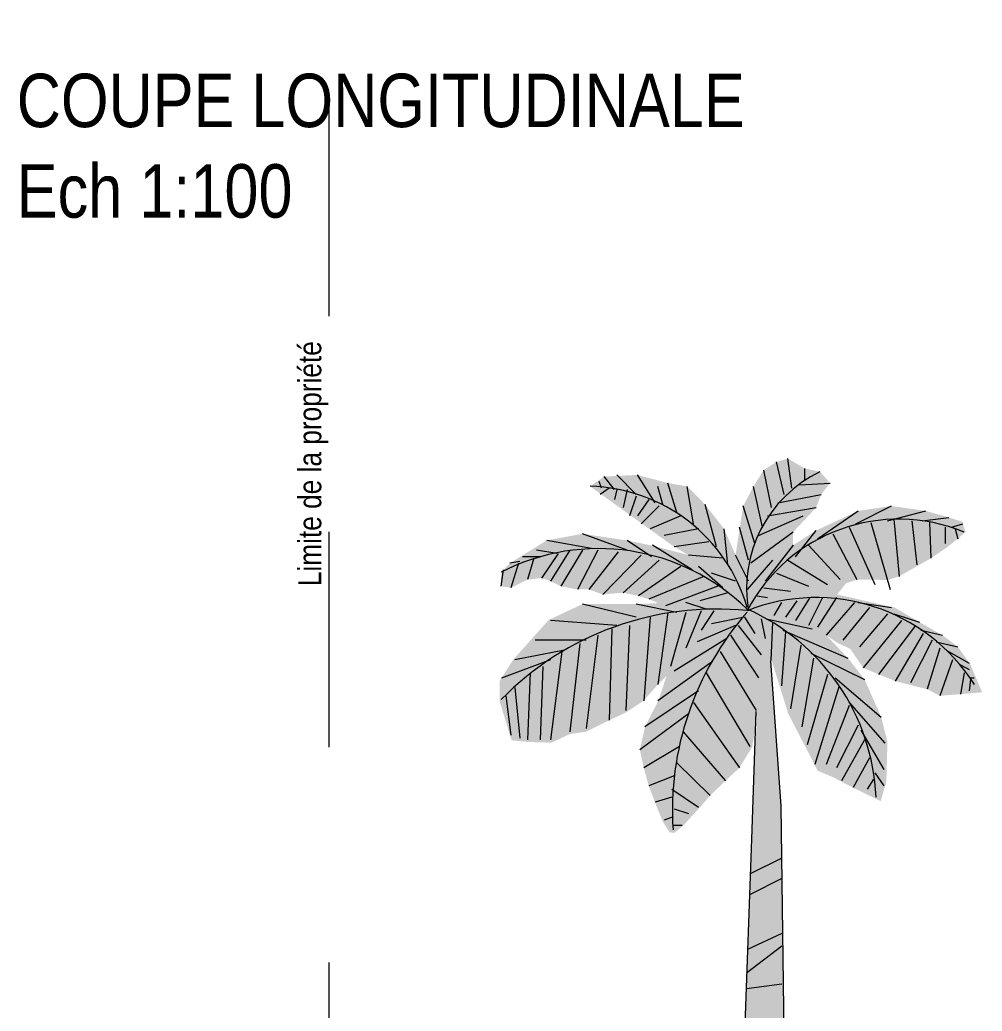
# Model space of a CAD drawing. Header units: centimetres. Extents: x -4381 to 5639, y -3920 to 4826.
# Drawn here: x 1.04 to 13.64, y 33.07 to 46.06 of the extents above; entities that cross this region are included whole.
import ezdxf
from ezdxf.xclip import XClip

# ---------------------------------------------------------------- set-up
doc = ezdxf.new("R2010")
doc.units = ezdxf.units.CM
doc.header["$MEASUREMENT"] = 0
doc.header["$XCLIPFRAME"] = 0
doc.linetypes.add('Dashed', pattern=[0.564444, 0.282222, -0.282222])
for name, color, linetype, lineweight in [('00- Texts and Fills_Pen_No__20', 1, 'Continuous', 5), ('0_Pen_No__20', 1, 'Continuous', 5), ('0_Pen_No__7', 7, 'Continuous', 5)]:
    doc.layers.add(name, color=color, linetype=linetype, lineweight=lineweight)
for name, color, linetype, lineweight, true_color in [('00-TREES_Pen_No__178', 7, 'Continuous', 5, 0xbda888), ('00-TREES_Pen_No__181', 7, 'Continuous', 5, 0xddeaa8), ('veg_Pen_No__158', 7, 'Continuous', 5, 0x7b6544)]:
    doc.layers.add(name, color=color, linetype=linetype, lineweight=lineweight, true_color=true_color)
doc.layers.add('Drawing & Figure', color=7, linetype='Continuous')
doc.styles.add('GENERATED_STYLE_2', font='')
doc.styles.get('GENERATED_STYLE_2').set_extended_font_data('Arial Narrow Occidental')

# ---------------------------------------------------------------- blocks, each defined once
blk = doc.blocks.new('Drawing_8_8', base_point=(-322.575, 32.204))
at = {"layer": '00-TREES_Pen_No__178', "linetype": 'Continuous', "lineweight": 0, "ltscale": 10, "true_color": 0x5e5444}
blk.add_hatch(color=251, dxfattribs=at).paths.add_polyline_path([(10.876, 37.702), (10.8, 37.951), (10.741, 37.784), (10.752, 37.7), (10.654, 36.283), (10.556, 33.569), (10.508, 32.132), (10.475, 31.425), (10.378, 28.125), (11.071, 28.125), (11.101, 28.932), (11.037, 33.446), (11.005, 35.754), (10.931, 36.822)])
at = {"layer": '00-TREES_Pen_No__181', "linetype": 'Continuous', "ltscale": 10}
blk.add_hatch(color=256, dxfattribs=at).paths.add_polyline_path([(7.324, 37.395), (7.327, 37.121), (7.48, 36.618), (7.704, 36.596), (8.002, 36.587), (8.247, 36.701), (8.457, 36.73), (8.76, 36.88), (8.978, 36.983), (9.211, 37.137), (9.384, 37.335), (9.51, 37.461), (9.407, 37.146), (9.228, 36.794), (9.161, 36.494), (9.211, 36.258), (9.278, 36.022), (9.366, 35.786), (9.462, 35.551), (9.549, 35.414), (9.611, 35.404), (9.737, 35.507), (9.85, 35.636), (9.949, 35.742), (10.081, 35.894), (10.281, 36.087), (10.465, 36.258), (10.632, 36.531), (10.671, 36.774), (10.773, 37.434), (10.749, 37.737), (10.813, 37.908), (10.876, 37.702), (11.103, 36.968), (11.376, 36.442), (11.487, 36.22), (11.686, 36.137), (11.974, 35.987), (12.315, 35.821), (12.389, 36.078), (12.403, 36.595), (12.321, 36.923), (12.104, 37.415), (11.886, 37.694), (11.602, 37.994), (11.749, 37.894), (11.916, 37.816), (12.087, 37.566), (12.505, 37.394), (12.923, 37.287), (13.09, 37.201), (13.358, 37.223), (13.643, 37.247), (13.488, 37.613), (13.324, 37.844), (13.123, 37.994), (12.823, 38.166), (12.496, 38.358), (11.744, 38.528), (11.862, 38.675), (12.003, 38.723), (12.208, 38.724), (12.403, 38.716), (12.555, 38.766), (12.973, 39.002), (13.199, 39.159), (13.324, 39.259), (13.427, 39.348), (13.391, 39.452), (13.389, 39.481), (13.207, 39.537), (12.906, 39.623), (12.455, 39.688), (12.02, 39.623), (11.468, 39.366), (11.167, 39.173), (11.167, 39.345), (11.468, 39.666), (11.535, 39.838), (11.652, 39.988), (11.518, 40.138), (11.318, 40.18), (11.1, 40.309), (10.95, 40.266), (10.783, 40.159), (10.649, 39.945), (10.515, 39.688), (10.468, 39.4), (10.415, 39.045), (10.264, 39.387), (10.014, 39.709), (9.78, 39.945), (9.529, 39.988), (9.128, 40.095), (8.693, 40.073), (8.509, 39.945), (9.448, 39.27), (9.612, 39.152), (9.796, 39.045), (9.345, 39.163), (8.994, 39.237), (8.409, 39.323), (7.941, 39.237), (7.456, 38.937), (7.347, 38.821), (7.339, 38.637), (7.472, 38.616), (7.69, 38.723), (7.874, 38.744), (7.991, 38.702), (8.125, 38.637), (8.342, 38.594), (8.492, 38.594), (8.676, 38.53), (8.944, 38.552), (9.144, 38.509), (9.278, 38.466), (9.403, 38.416), (9.111, 38.402), (8.409, 38.402), (7.968, 38.195), (7.506, 37.679)])
at = {"layer": '0_Pen_No__20', "linetype": 'Dashed', "ltscale": 10}
blk.add_line((5.091, 25.239), (5.091, 45.117), dxfattribs=at)
at = {"layer": 'veg_Pen_No__158', "linetype": 'Continuous', "ltscale": 10}
for p, q in [((11.05, 39.838), (10.95, 40.266)), ((11.151, 39.923), (11.1, 40.309)), ((10.883, 39.666), (10.783, 40.159)), ((11.318, 40.18), (11.318, 40.03)), ((8.659, 39.923), (8.626, 40.009)), ((8.827, 39.902), (8.693, 40.073)), ((9.111, 39.838), (8.86, 40.095)), ((9.362, 39.73), (9.128, 40.095)), ((8.76, 39.923), (8.643, 39.838)), ((8.86, 39.902), (8.827, 39.773)), ((8.994, 39.902), (8.944, 39.666)), ((9.462, 39.709), (9.395, 39.945)), ((9.646, 39.602), (9.529, 39.988)), ((9.863, 39.452), (9.78, 39.945)), ((10.766, 39.409), (10.649, 39.945)), ((11.251, 39.966), (11.652, 39.988)), ((9.111, 39.816), (9.027, 39.559)), ((9.278, 39.773), (9.128, 39.559)), ((10.967, 39.73), (11.535, 39.838)), ((9.412, 39.688), (9.178, 39.452)), ((10.164, 39.152), (10.014, 39.709)), ((10.666, 39.195), (10.515, 39.688)), ((10.833, 39.559), (11.468, 39.666)), ((11.485, 39.259), (12.02, 39.623)), ((11.987, 39.452), (12.455, 39.688)), ((12.405, 39.495), (12.906, 39.623)), ((9.696, 39.559), (9.295, 39.387)), ((10.716, 39.302), (11.301, 39.559)), ((12.488, 39.516), (12.555, 38.766)), ((12.722, 39.495), (12.789, 38.916)), ((12.856, 39.495), (13.207, 39.537)), ((9.93, 39.387), (9.479, 39.302)), ((10.315, 38.916), (10.264, 39.387)), ((10.582, 38.98), (10.465, 39.409)), ((11.201, 39.023), (11.468, 39.366)), ((11.903, 39.409), (12.237, 38.659)), ((12.187, 39.473), (12.438, 38.594)), ((12.956, 39.473), (12.973, 39.002)), ((13.157, 39.409), (13.157, 39.195)), ((13.24, 39.409), (13.391, 39.452)), ((13.291, 39.387), (13.324, 39.259)), ((8.526, 39.13), (7.941, 39.237)), ((8.994, 39.109), (8.409, 39.323)), ((9.312, 39.023), (8.994, 39.237)), ((11.167, 39.345), (10.616, 38.937)), ((11.686, 39.323), (12.003, 38.723)), ((8.074, 39.066), (7.807, 39.109)), ((8.242, 39.109), (7.991, 38.702)), ((8.409, 39.109), (8.125, 38.637)), ((8.609, 39.109), (8.342, 38.594)), ((9.847, 38.852), (9.328, 39.173)), ((10.064, 39.216), (9.612, 39.152)), ((11.167, 39.173), (10.8, 38.702)), ((11.368, 39.173), (11.786, 38.723)), ((7.857, 39.023), (7.623, 39.023)), ((7.773, 39.002), (7.69, 38.723)), ((8.091, 39.066), (7.874, 38.744)), ((8.877, 39.087), (8.492, 38.594)), ((9.178, 39.045), (8.676, 38.53)), ((9.412, 38.98), (8.944, 38.552)), ((10.248, 39.002), (9.796, 39.045)), ((10.582, 38.702), (10.415, 39.045)), ((10.9, 38.98), (10.565, 38.594)), ((11.1, 38.98), (11.619, 38.659)), ((7.372, 38.852), (7.339, 38.637)), ((7.589, 38.959), (7.456, 38.937)), ((7.573, 38.937), (7.472, 38.616)), ((9.696, 38.894), (9.144, 38.509)), ((10.248, 38.616), (9.93, 38.894)), ((9.997, 38.766), (9.278, 38.466)), ((10.415, 38.702), (10.097, 38.809)), ((10.95, 38.809), (11.368, 38.637)), ((10.181, 38.637), (9.495, 38.38)), ((10.783, 38.616), (11.134, 38.573)), ((10.315, 38.552), (9.947, 38.444)), ((10.699, 38.509), (10.833, 38.487)), ((11.217, 38.444), (11.067, 38.23)), ((11.385, 38.487), (11.201, 38.187)), ((11.552, 38.487), (11.368, 38.123)), ((11.736, 38.487), (11.485, 38.101)), ((9.111, 38.23), (8.409, 38.402)), ((9.646, 38.294), (9.111, 38.402)), ((10.03, 38.337), (9.763, 38.423)), ((9.964, 38.316), (9.763, 37.823)), ((10.131, 38.316), (9.964, 38.059)), ((11.017, 38.423), (10.917, 38.251)), ((11.97, 38.423), (11.602, 37.994)), ((12.17, 38.359), (11.819, 37.93)), ((12.02, 38.423), (12.455, 38.359)), ((8.86, 38.123), (7.991, 38.187)), ((9.295, 38.23), (9.211, 37.137)), ((9.529, 38.294), (9.395, 37.351)), ((9.763, 38.294), (9.562, 37.587)), ((10.532, 38.23), (10.097, 38.144)), ((10.532, 38.23), (10.666, 38.016)), ((10.749, 38.209), (10.8, 37.951)), ((10.816, 38.209), (11.418, 38.08)), ((12.405, 38.273), (12.037, 37.844)), ((12.588, 38.187), (12.087, 37.566)), ((12.488, 38.273), (12.823, 38.166)), ((8.793, 38.08), (8.76, 36.88)), ((9.027, 38.123), (8.977, 37.008)), ((10.415, 38.123), (9.913, 37.909)), ((10.448, 38.123), (10.749, 37.737)), ((10.9, 38.166), (10.875, 37.665)), ((11.034, 38.059), (11.886, 37.694)), ((12.772, 38.123), (12.287, 37.48)), ((12.839, 38.059), (13.123, 37.994)), ((8.459, 37.93), (7.79, 37.93)), ((8.609, 37.994), (8.459, 36.772)), ((10.298, 37.951), (9.612, 37.523)), ((10.348, 37.994), (10.716, 37.437)), ((11.067, 38.037), (11.017, 37.33)), ((12.873, 38.016), (12.505, 37.394)), ((12.99, 37.93), (12.706, 37.373)), ((8.175, 37.801), (7.523, 37.673)), ((8.375, 37.887), (8.242, 36.73)), ((11.268, 37.866), (11.134, 37.03)), ((13.09, 37.823), (12.923, 37.287)), ((13.04, 37.909), (13.324, 37.844)), ((13.174, 37.801), (13.475, 37.63)), ((7.991, 37.673), (7.347, 37.431)), ((8.141, 37.78), (7.991, 36.623)), ((10.214, 37.78), (10.682, 37.008)), ((11.435, 37.694), (11.284, 36.794)), ((11.401, 37.758), (12.104, 37.415)), ((13.257, 37.673), (13.09, 37.201)), ((7.89, 37.587), (7.857, 36.623)), ((10.114, 37.651), (9.395, 37.137)), ((10.873, 37.661), (11.005, 35.754)), ((13.358, 37.608), (13.475, 37.544)), ((7.723, 37.501), (7.69, 36.623)), ((10.03, 37.501), (10.599, 36.537)), ((11.619, 37.48), (11.351, 36.558)), ((11.719, 37.437), (12.321, 36.923)), ((13.408, 37.501), (13.358, 37.223)), ((13.491, 37.415), (13.475, 37.266)), ((13.491, 37.437), (13.541, 37.437)), ((7.523, 37.308), (7.589, 36.644)), ((11.769, 37.33), (11.452, 36.301)), ((7.406, 37.201), (7.472, 36.687)), ((9.93, 37.266), (9.228, 36.794)), ((9.863, 37.115), (10.465, 36.258)), ((11.903, 37.073), (11.602, 36.301)), ((11.903, 37.115), (12.371, 36.58)), ((9.796, 36.965), (9.161, 36.494)), ((10.679, 36.995), (10.621, 35.324)), ((12.02, 36.815), (11.736, 36.258)), ((9.729, 36.73), (10.281, 36.087)), ((12.053, 36.751), (12.354, 36.237)), ((9.679, 36.537), (9.211, 36.258)), ((12.104, 36.623), (11.803, 36.087)), ((12.17, 36.387), (11.953, 36.001)), ((9.646, 36.322), (10.081, 35.894)), ((9.612, 36.151), (9.278, 36.022)), ((12.221, 36.108), (12.137, 35.98)), ((12.237, 36.194), (12.354, 36.022)), ((9.579, 35.98), (9.93, 35.744)), ((9.579, 35.872), (9.362, 35.808)), ((9.612, 35.722), (9.796, 35.658)), ((11.005, 35.754), (11.101, 28.932)), ((9.596, 35.615), (9.479, 35.572)), ((9.596, 35.508), (9.713, 35.508)), ((10.621, 35.324), (10.477, 31.268)), ((11.022, 35.074), (10.604, 34.868)), ((11.022, 34.806), (10.604, 34.6)), ((11.022, 34.085), (10.572, 33.879)), ((11.022, 33.92), (10.556, 33.569)), ((11.022, 33.425), (10.556, 33.363))]:
    blk.add_line(p, q, dxfattribs=at)
for centre, radius, start, end in [((12.263, 38.603), 1.705, 115.8877, 189.715), ((8.455, 37.749), 2.197, 16.118, 88.5968), ((12.549, 37.275), 2.24, 67.4695, 152.3289), ((8.62, 36.345), 2.784, 45.6787, 117.2229), ((11.47, 36.033), 2.455, 32.4678, 111.6169), ((10.165, 34.389), 3.948, 84.1773, 135.5566), ((9.424, 35.744), 2.833, 2.5867, 66.2408), ((13.506, 35.704), 3.919, 138.6215, 183.8057)]:
    blk.add_arc(centre, radius, start, end, dxfattribs=at)
at = {"layer": '00- Texts and Fills_Pen_No__20', "linetype": 'Continuous', "insert": (4.884, 40.242), "char_height": 0.3, "attachment_point": 5, "rotation": 90, "style": 'GENERATED_STYLE_2'}
blk.add_mtext('\\A1;{\\fArial Narrow Occidental|b0|i0|c0|p34;Limite de la propriété}', dxfattribs=at)

msp = doc.modelspace()

# ---------------------------------------------------------------- block references
at = {"layer": 'Drawing & Figure', "color": 151, "linetype": 'Continuous', "lineweight": 5, "ltscale": 10, "true_color": 0x80c2ff}
ref = msp.add_blockref('Drawing_8_8', (-322.57542, 32.20361), dxfattribs=at)
XClip(ref).set_block_clipping_path([(1, 23.6253966175), (50.7463984619, 45.1170657245)])

# ---------------------------------------------------------------- next in the draw order: texts
at = {"layer": '0_Pen_No__7', "linetype": 'Continuous', "insert": (1, 43.45497), "char_height": 0.7, "width": 15.476861, "attachment_point": 7, "line_spacing_factor": 1.015916, "style": 'GENERATED_STYLE_2'}
msp.add_mtext('\\A1;{\\fArial Narrow Occidental|b0|i0|c0|p34;COUPE LONGITUDINALE\\P\\fArial Narrow Occidental|b0|i0|c0|p34;Ech 1:100}', dxfattribs=at)

doc.saveas('drawing.dxf')
